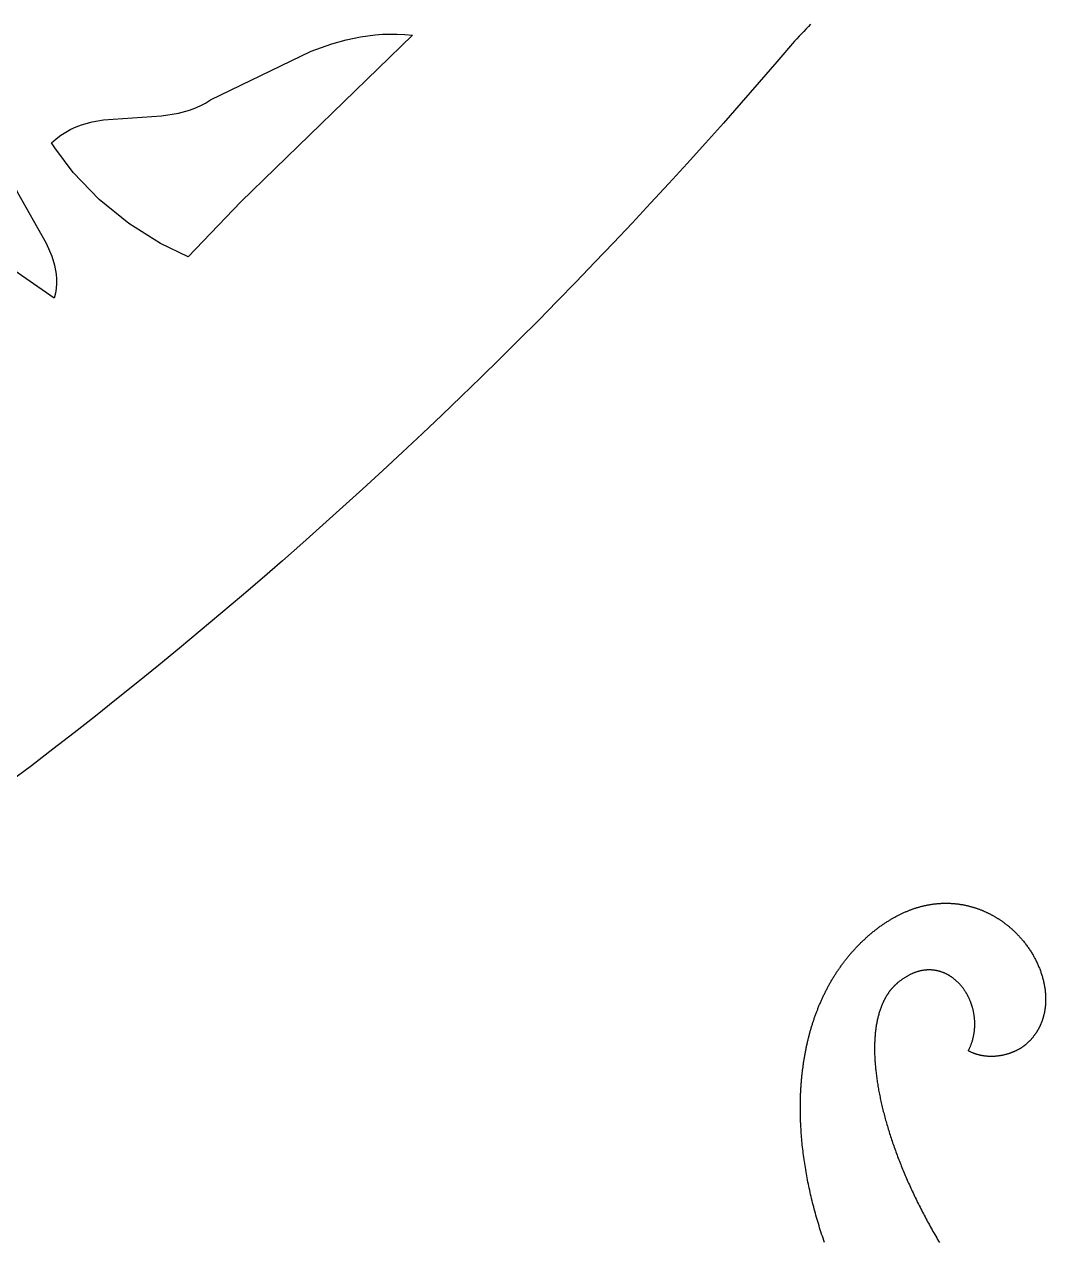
# Model space of a CAD drawing. Extents: x -388 to -35, y 578 to 1063.
# Drawn here: x -160.4 to -105.8, y 682 to 747.1 of the extents above; entities that cross this region are included whole.
import ezdxf

# ---------------------------------------------------------------- set-up
doc = ezdxf.new("R2010")
doc.units = 0
doc.layers.add('color#3f3f3fff', color=1, linetype='CONTINUOUS')
doc.layers.add('color#7d7d7dff', color=1, linetype='CONTINUOUS')

msp = doc.modelspace()

# ---------------------------------------------------------------- linework, layer by layer
at = {"layer": 'color#3f3f3fff'}
msp.add_lwpolyline([(-118.379, 747.13), (-118.502, 746.998), (-118.626, 746.866), (-118.75, 746.735), (-118.875, 746.604), (-119, 746.474), (-119.125, 746.344), (-119.251, 746.215, -0.088832), (-190.221, 687.594)], format="xyb", dxfattribs=at)
for points in [[(-150.477, 743.071), (-145.1, 745.671), (-143.982, 746.067), (-143.225, 746.279), (-142.457, 746.443), (-141.677, 746.55), (-141.283, 746.581), (-140.885, 746.595), (-140.484, 746.592), (-140.079, 746.571), (-139.671, 746.531), (-148.853, 737.616), (-151.677, 734.678), (-153.152, 735.387), (-154.852, 736.463), (-156.427, 737.745), (-157.822, 739.196), (-158.81, 740.505), (-158.986, 740.776), (-158.737, 740.995), (-158.48, 741.188), (-158.215, 741.356), (-157.944, 741.502), (-157.666, 741.627), (-157.383, 741.733), (-156.8, 741.894), (-156.2, 742.001), (-153.097, 742.226), (-152.184, 742.369), (-151.594, 742.529), (-151.306, 742.634), (-151.024, 742.758), (-150.747, 742.903), (-150.477, 743.071)], [(-168.738, 736.884), (-161.264, 739.347), (-161.123, 738.861), (-160.824, 738.153), (-159.263, 735.417), (-158.96, 734.719), (-158.814, 734.242), (-158.727, 733.754), (-158.708, 733.505), (-158.707, 733.251), (-158.726, 732.994), (-158.767, 732.733), (-158.829, 732.467), (-162.533, 735.018), (-162.525, 731.577), (-165.255, 734.96), (-166.115, 735.71), (-166.581, 736.035), (-167.073, 736.32), (-167.595, 736.56), (-168.149, 736.75), (-168.439, 736.824), (-168.738, 736.884)]]:
    msp.add_lwpolyline(points, close=True, dxfattribs=at)
at = {"layer": 'color#7d7d7dff'}
msp.add_lwpolyline([(-117.639, 681.971), (-117.677, 682.082), (-117.715, 682.194), (-117.753, 682.306), (-117.79, 682.418), (-117.826, 682.529), (-117.862, 682.641), (-117.897, 682.753), (-117.931, 682.864), (-117.965, 682.976), (-117.999, 683.088), (-118.032, 683.199), (-118.064, 683.311), (-118.096, 683.423), (-118.127, 683.534), (-118.157, 683.646), (-118.187, 683.757), (-118.216, 683.869), (-118.245, 683.98), (-118.273, 684.092), (-118.301, 684.203), (-118.328, 684.314), (-118.355, 684.425), (-118.38, 684.536), (-118.406, 684.647), (-118.43, 684.758), (-118.454, 684.869), (-118.478, 684.98), (-118.501, 685.091), (-118.523, 685.202), (-118.545, 685.312), (-118.566, 685.423), (-118.587, 685.533), (-118.607, 685.643), (-118.626, 685.753), (-118.645, 685.863), (-118.663, 685.973), (-118.681, 686.083), (-118.698, 686.193), (-118.714, 686.303), (-118.73, 686.412), (-118.745, 686.521), (-118.76, 686.631), (-118.774, 686.74), (-118.787, 686.849), (-118.8, 686.957), (-118.812, 687.066), (-118.824, 687.175), (-118.835, 687.283), (-118.845, 687.391), (-118.855, 687.499), (-118.864, 687.607), (-118.873, 687.715), (-118.881, 687.822), (-118.888, 687.929), (-118.895, 688.037), (-118.901, 688.144), (-118.907, 688.25), (-118.912, 688.357), (-118.914, 688.41), (-118.916, 688.463), (-118.918, 688.516), (-118.92, 688.57), (-118.922, 688.623), (-118.923, 688.676), (-118.925, 688.728), (-118.926, 688.781), (-118.927, 688.834), (-118.928, 688.887), (-118.928, 688.94), (-118.929, 688.992), (-118.929, 689.045), (-118.93, 689.097), (-118.93, 689.15), (-118.93, 689.202), (-118.93, 689.255), (-118.929, 689.307), (-118.929, 689.359), (-118.928, 689.412), (-118.927, 689.464), (-118.926, 689.516), (-118.925, 689.568), (-118.924, 689.62), (-118.922, 689.672), (-118.921, 689.724), (-118.919, 689.775), (-118.917, 689.827), (-118.915, 689.879), (-118.913, 689.93), (-118.911, 689.982), (-118.908, 690.034), (-118.905, 690.085), (-118.903, 690.136), (-118.9, 690.188), (-118.897, 690.239), (-118.893, 690.29), (-118.89, 690.341), (-118.886, 690.392), (-118.883, 690.443), (-118.879, 690.494), (-118.875, 690.545), (-118.87, 690.596), (-118.866, 690.646), (-118.861, 690.697), (-118.857, 690.748), (-118.852, 690.798), (-118.847, 690.849), (-118.842, 690.899), (-118.836, 690.949), (-118.831, 690.999), (-118.825, 691.05), (-118.82, 691.1), (-118.814, 691.15), (-118.808, 691.2), (-118.801, 691.25), (-118.795, 691.299), (-118.788, 691.349), (-118.782, 691.399), (-118.775, 691.448), (-118.768, 691.498), (-118.761, 691.547), (-118.753, 691.596), (-118.746, 691.646), (-118.738, 691.695), (-118.73, 691.744), (-118.722, 691.793), (-118.714, 691.842), (-118.706, 691.891), (-118.697, 691.94), (-118.689, 691.988), (-118.68, 692.037), (-118.671, 692.085), (-118.662, 692.134), (-118.653, 692.182), (-118.643, 692.231), (-118.634, 692.279), (-118.624, 692.327), (-118.614, 692.375), (-118.604, 692.423), (-118.594, 692.471), (-118.583, 692.519), (-118.573, 692.566), (-118.562, 692.614), (-118.551, 692.662), (-118.54, 692.709), (-118.529, 692.756), (-118.518, 692.804), (-118.506, 692.851), (-118.495, 692.898), (-118.483, 692.945), (-118.471, 692.992), (-118.459, 693.039), (-118.447, 693.085), (-118.434, 693.132), (-118.422, 693.179), (-118.409, 693.225), (-118.396, 693.271), (-118.383, 693.318), (-118.37, 693.364), (-118.356, 693.41), (-118.343, 693.456), (-118.329, 693.502), (-118.315, 693.548), (-118.301, 693.593), (-118.287, 693.639), (-118.272, 693.685), (-118.258, 693.73), (-118.243, 693.775), (-118.228, 693.821), (-118.213, 693.866), (-118.198, 693.911), (-118.183, 693.956), (-118.167, 694.001), (-118.152, 694.045), (-118.136, 694.09), (-118.12, 694.134), (-118.104, 694.179), (-118.087, 694.223), (-118.071, 694.267), (-118.054, 694.312), (-118.037, 694.356), (-118.02, 694.4), (-118.003, 694.443), (-117.986, 694.487), (-117.969, 694.531), (-117.951, 694.574), (-117.933, 694.618), (-117.915, 694.661), (-117.897, 694.704), (-117.879, 694.747), (-117.86, 694.79), (-117.842, 694.833), (-117.823, 694.876), (-117.804, 694.918), (-117.785, 694.961), (-117.766, 695.003), (-117.746, 695.046), (-117.727, 695.088), (-117.707, 695.13), (-117.687, 695.172), (-117.667, 695.214), (-117.647, 695.256), (-117.626, 695.297), (-117.606, 695.339), (-117.585, 695.38), (-117.564, 695.421), (-117.543, 695.463), (-117.522, 695.504), (-117.501, 695.545), (-117.479, 695.586), (-117.457, 695.626), (-117.435, 695.667), (-117.413, 695.707), (-117.391, 695.748), (-117.369, 695.788), (-117.346, 695.828), (-117.324, 695.868), (-117.301, 695.908), (-117.278, 695.948), (-117.254, 695.988), (-117.231, 696.027), (-117.208, 696.066), (-117.184, 696.106), (-117.16, 696.145), (-117.136, 696.184), (-117.112, 696.223), (-117.087, 696.262), (-117.063, 696.3), (-117.038, 696.339), (-117.013, 696.377), (-116.988, 696.416), (-116.963, 696.454), (-116.938, 696.492), (-116.912, 696.53), (-116.886, 696.568), (-116.86, 696.605), (-116.834, 696.643), (-116.808, 696.68), (-116.782, 696.717), (-116.755, 696.755), (-116.729, 696.792), (-116.702, 696.829), (-116.675, 696.865), (-116.647, 696.902), (-116.62, 696.938), (-116.592, 696.975), (-116.565, 697.011), (-116.537, 697.047), (-116.509, 697.083), (-116.481, 697.119), (-116.452, 697.155), (-116.424, 697.19), (-116.395, 697.226), (-116.366, 697.261), (-116.337, 697.296), (-116.308, 697.331), (-116.278, 697.366), (-116.249, 697.401), (-116.219, 697.435), (-116.189, 697.47), (-116.159, 697.504), (-116.129, 697.538), (-116.098, 697.572), (-116.068, 697.606), (-116.037, 697.64), (-116.006, 697.674), (-115.975, 697.707), (-115.943, 697.74), (-115.912, 697.774), (-115.88, 697.807), (-115.849, 697.84), (-115.817, 697.872), (-115.785, 697.905), (-115.752, 697.937), (-115.72, 697.97), (-115.687, 698.002), (-115.654, 698.034), (-115.621, 698.066), (-115.588, 698.098), (-115.555, 698.129), (-115.521, 698.161), (-115.488, 698.192), (-115.454, 698.223), (-115.42, 698.254), (-115.386, 698.285), (-115.351, 698.316), (-115.317, 698.346), (-115.282, 698.377), (-115.247, 698.407), (-115.212, 698.437), (-115.177, 698.467), (-115.14, 698.498), (-115.102, 698.53), (-115.065, 698.56), (-115.027, 698.591), (-114.99, 698.621), (-114.952, 698.651), (-114.915, 698.68), (-114.878, 698.709), (-114.84, 698.738), (-114.803, 698.767), (-114.765, 698.795), (-114.728, 698.823), (-114.69, 698.85), (-114.653, 698.877), (-114.616, 698.904), (-114.578, 698.931), (-114.541, 698.957), (-114.503, 698.983), (-114.466, 699.008), (-114.429, 699.034), (-114.391, 699.059), (-114.354, 699.083), (-114.317, 699.107), (-114.279, 699.131), (-114.242, 699.155), (-114.205, 699.178), (-114.167, 699.201), (-114.13, 699.224), (-114.093, 699.246), (-114.056, 699.268), (-114.018, 699.29), (-113.981, 699.312), (-113.944, 699.333), (-113.907, 699.354), (-113.87, 699.374), (-113.832, 699.394), (-113.795, 699.414), (-113.758, 699.434), (-113.721, 699.453), (-113.684, 699.472), (-113.647, 699.491), (-113.61, 699.509), (-113.573, 699.528), (-113.536, 699.545), (-113.499, 699.563), (-113.462, 699.58), (-113.425, 699.597), (-113.388, 699.614), (-113.351, 699.63), (-113.314, 699.646), (-113.277, 699.662), (-113.241, 699.677), (-113.204, 699.693), (-113.167, 699.707), (-113.13, 699.722), (-113.094, 699.736), (-113.057, 699.75), (-113.02, 699.764), (-112.984, 699.778), (-112.947, 699.791), (-112.91, 699.804), (-112.874, 699.816), (-112.837, 699.829), (-112.801, 699.841), (-112.765, 699.853), (-112.728, 699.864), (-112.692, 699.875), (-112.655, 699.886), (-112.619, 699.897), (-112.583, 699.907), (-112.547, 699.918), (-112.51, 699.928), (-112.474, 699.937), (-112.438, 699.946), (-112.402, 699.956), (-112.366, 699.964), (-112.33, 699.973), (-112.294, 699.981), (-112.258, 699.989), (-112.222, 699.997), (-112.187, 700.004), (-112.151, 700.012), (-112.115, 700.019), (-112.079, 700.025), (-112.044, 700.032), (-112.008, 700.038), (-111.972, 700.044), (-111.937, 700.05), (-111.901, 700.055), (-111.866, 700.06), (-111.831, 700.065), (-111.795, 700.07), (-111.76, 700.074), (-111.725, 700.078), (-111.69, 700.082), (-111.654, 700.086), (-111.619, 700.089), (-111.584, 700.093), (-111.549, 700.095), (-111.514, 700.098), (-111.48, 700.101), (-111.445, 700.103), (-111.41, 700.105), (-111.375, 700.106), (-111.341, 700.108), (-111.306, 700.109), (-111.271, 700.11), (-111.237, 700.111), (-111.203, 700.112), (-111.168, 700.112), (-111.134, 700.112), (-111.1, 700.112), (-111.065, 700.111), (-111.031, 700.111), (-110.997, 700.11), (-110.963, 700.109), (-110.929, 700.108), (-110.895, 700.106), (-110.861, 700.104), (-110.828, 700.102), (-110.794, 700.1), (-110.76, 700.098), (-110.727, 700.095), (-110.693, 700.092), (-110.66, 700.089), (-110.626, 700.086), (-110.593, 700.082), (-110.56, 700.079), (-110.527, 700.075), (-110.494, 700.07), (-110.461, 700.066), (-110.428, 700.061), (-110.395, 700.057), (-110.362, 700.052), (-110.329, 700.046), (-110.296, 700.041), (-110.264, 700.035), (-110.231, 700.029), (-110.199, 700.023), (-110.166, 700.017), (-110.134, 700.011), (-110.102, 700.004), (-110.07, 699.997), (-110.038, 699.99), (-110.006, 699.983), (-109.974, 699.975), (-109.942, 699.968), (-109.91, 699.96), (-109.878, 699.952), (-109.847, 699.944), (-109.815, 699.935), (-109.784, 699.926), (-109.753, 699.918), (-109.721, 699.909), (-109.69, 699.899), (-109.659, 699.89), (-109.628, 699.88), (-109.597, 699.871), (-109.566, 699.861), (-109.535, 699.85), (-109.505, 699.84), (-109.474, 699.83), (-109.443, 699.819), (-109.413, 699.808), (-109.383, 699.797), (-109.352, 699.786), (-109.322, 699.774), (-109.292, 699.763), (-109.262, 699.751), (-109.232, 699.739), (-109.203, 699.727), (-109.173, 699.714), (-109.143, 699.702), (-109.114, 699.689), (-109.084, 699.676), (-109.055, 699.663), (-109.026, 699.65), (-108.997, 699.637), (-108.968, 699.623), (-108.939, 699.61), (-108.91, 699.596), (-108.881, 699.582), (-108.852, 699.568), (-108.824, 699.553), (-108.795, 699.539), (-108.767, 699.524), (-108.739, 699.51), (-108.711, 699.495), (-108.682, 699.479), (-108.655, 699.464), (-108.627, 699.449), (-108.599, 699.433), (-108.571, 699.417), (-108.544, 699.401), (-108.516, 699.385), (-108.489, 699.369), (-108.462, 699.353), (-108.435, 699.336), (-108.408, 699.32), (-108.381, 699.303), (-108.354, 699.286), (-108.327, 699.269), (-108.301, 699.252), (-108.274, 699.234), (-108.248, 699.217), (-108.222, 699.199), (-108.196, 699.181), (-108.169, 699.163), (-108.144, 699.145), (-108.118, 699.127), (-108.092, 699.109), (-108.067, 699.09), (-108.041, 699.072), (-108.016, 699.053), (-107.991, 699.034), (-107.965, 699.015), (-107.94, 698.996), (-107.916, 698.977), (-107.891, 698.957), (-107.866, 698.938), (-107.842, 698.918), (-107.817, 698.898), (-107.793, 698.878), (-107.769, 698.858), (-107.745, 698.838), (-107.721, 698.818), (-107.697, 698.797), (-107.674, 698.777), (-107.65, 698.756), (-107.627, 698.736), (-107.603, 698.715), (-107.58, 698.694), (-107.557, 698.673), (-107.534, 698.651), (-107.511, 698.63), (-107.489, 698.609), (-107.466, 698.587), (-107.444, 698.565), (-107.422, 698.544), (-107.399, 698.522), (-107.377, 698.5), (-107.356, 698.478), (-107.334, 698.455), (-107.312, 698.433), (-107.291, 698.411), (-107.269, 698.388), (-107.248, 698.366), (-107.227, 698.343), (-107.206, 698.32), (-107.185, 698.297), (-107.165, 698.274), (-107.144, 698.251), (-107.124, 698.228), (-107.104, 698.205), (-107.083, 698.181), (-107.063, 698.158), (-107.029, 698.117), (-106.995, 698.075), (-106.962, 698.034), (-106.928, 697.992), (-106.896, 697.95), (-106.864, 697.907), (-106.832, 697.865), (-106.8, 697.822), (-106.77, 697.779), (-106.739, 697.736), (-106.709, 697.692), (-106.68, 697.648), (-106.65, 697.605), (-106.622, 697.56), (-106.594, 697.516), (-106.566, 697.471), (-106.539, 697.427), (-106.512, 697.382), (-106.486, 697.337), (-106.46, 697.291), (-106.434, 697.246), (-106.409, 697.2), (-106.385, 697.155), (-106.361, 697.109), (-106.337, 697.063), (-106.314, 697.016), (-106.292, 696.97), (-106.27, 696.923), (-106.248, 696.877), (-106.227, 696.83), (-106.207, 696.783), (-106.187, 696.736), (-106.167, 696.689), (-106.148, 696.642), (-106.129, 696.595), (-106.111, 696.548), (-106.094, 696.5), (-106.077, 696.453), (-106.06, 696.405), (-106.044, 696.357), (-106.028, 696.31), (-106.013, 696.262), (-105.999, 696.214), (-105.985, 696.166), (-105.971, 696.118), (-105.959, 696.07), (-105.946, 696.022), (-105.934, 695.974), (-105.923, 695.926), (-105.912, 695.878), (-105.902, 695.83), (-105.892, 695.782), (-105.883, 695.734), (-105.874, 695.686), (-105.866, 695.638), (-105.858, 695.591), (-105.851, 695.543), (-105.845, 695.495), (-105.839, 695.447), (-105.834, 695.399), (-105.829, 695.351), (-105.825, 695.303), (-105.821, 695.256), (-105.818, 695.208), (-105.815, 695.161), (-105.813, 695.113), (-105.812, 695.066), (-105.811, 695.019), (-105.811, 694.971), (-105.811, 694.924), (-105.812, 694.877), (-105.813, 694.83), (-105.815, 694.784), (-105.818, 694.737), (-105.821, 694.69), (-105.825, 694.644), (-105.827, 694.621), (-105.829, 694.598), (-105.832, 694.575), (-105.834, 694.552), (-105.837, 694.528), (-105.84, 694.506), (-105.843, 694.483), (-105.846, 694.46), (-105.849, 694.437), (-105.853, 694.414), (-105.857, 694.391), (-105.86, 694.368), (-105.864, 694.346), (-105.868, 694.323), (-105.872, 694.301), (-105.877, 694.278), (-105.881, 694.255), (-105.886, 694.233), (-105.891, 694.211), (-105.896, 694.188), (-105.901, 694.166), (-105.906, 694.143), (-105.912, 694.121), (-105.917, 694.099), (-105.923, 694.077), (-105.929, 694.055), (-105.935, 694.033), (-105.941, 694.011), (-105.948, 693.989), (-105.954, 693.967), (-105.961, 693.945), (-105.968, 693.923), (-105.975, 693.902), (-105.982, 693.88), (-105.989, 693.858), (-105.997, 693.837), (-106.004, 693.815), (-106.012, 693.794), (-106.02, 693.773), (-106.028, 693.751), (-106.036, 693.73), (-106.045, 693.709), (-106.053, 693.688), (-106.062, 693.667), (-106.071, 693.646), (-106.08, 693.625), (-106.089, 693.604), (-106.099, 693.583), (-106.108, 693.562), (-106.118, 693.542), (-106.128, 693.521), (-106.138, 693.5), (-106.148, 693.48), (-106.158, 693.46), (-106.169, 693.439), (-106.18, 693.419), (-106.19, 693.399), (-106.201, 693.379), (-106.213, 693.359), (-106.224, 693.339), (-106.235, 693.319), (-106.247, 693.299), (-106.259, 693.279), (-106.271, 693.26), (-106.283, 693.24), (-106.295, 693.221), (-106.308, 693.201), (-106.321, 693.182), (-106.333, 693.162), (-106.346, 693.143), (-106.36, 693.124), (-106.373, 693.105), (-106.386, 693.086), (-106.4, 693.067), (-106.414, 693.049), (-106.428, 693.03), (-106.442, 693.011), (-106.456, 692.993), (-106.471, 692.974), (-106.485, 692.956), (-106.5, 692.938), (-106.515, 692.92), (-106.53, 692.901), (-106.546, 692.883), (-106.561, 692.866), (-106.577, 692.848), (-106.593, 692.83), (-106.609, 692.812), (-106.625, 692.795), (-106.642, 692.777), (-106.658, 692.76), (-106.675, 692.743), (-106.692, 692.726), (-106.709, 692.709), (-106.726, 692.692), (-106.743, 692.675), (-106.761, 692.658), (-106.779, 692.641), (-106.797, 692.625), (-106.815, 692.608), (-106.833, 692.592), (-106.852, 692.576), (-106.87, 692.56), (-106.889, 692.544), (-106.903, 692.532), (-106.917, 692.52), (-106.932, 692.508), (-106.947, 692.497), (-106.962, 692.485), (-106.977, 692.474), (-106.993, 692.462), (-107.008, 692.451), (-107.025, 692.439), (-107.041, 692.428), (-107.057, 692.416), (-107.074, 692.405), (-107.091, 692.394), (-107.108, 692.383), (-107.126, 692.371), (-107.144, 692.36), (-107.162, 692.349), (-107.18, 692.338), (-107.198, 692.328), (-107.217, 692.317), (-107.236, 692.306), (-107.255, 692.296), (-107.274, 692.285), (-107.293, 692.275), (-107.313, 692.264), (-107.333, 692.254), (-107.353, 692.244), (-107.373, 692.234), (-107.394, 692.224), (-107.414, 692.214), (-107.435, 692.204), (-107.456, 692.195), (-107.477, 692.185), (-107.499, 692.176), (-107.52, 692.166), (-107.542, 692.157), (-107.564, 692.148), (-107.586, 692.139), (-107.608, 692.13), (-107.63, 692.122), (-107.653, 692.113), (-107.676, 692.105), (-107.699, 692.097), (-107.722, 692.089), (-107.745, 692.081), (-107.768, 692.073), (-107.792, 692.065), (-107.815, 692.058), (-107.839, 692.05), (-107.863, 692.043), (-107.887, 692.036), (-107.911, 692.029), (-107.936, 692.023), (-107.96, 692.016), (-107.985, 692.01), (-108.009, 692.004), (-108.034, 691.998), (-108.059, 691.992), (-108.084, 691.987), (-108.109, 691.981), (-108.135, 691.976), (-108.16, 691.971), (-108.186, 691.966), (-108.211, 691.962), (-108.237, 691.957), (-108.263, 691.953), (-108.289, 691.949), (-108.315, 691.945), (-108.341, 691.942), (-108.367, 691.938), (-108.393, 691.935), (-108.419, 691.932), (-108.446, 691.93), (-108.472, 691.927), (-108.499, 691.925), (-108.525, 691.923), (-108.552, 691.921), (-108.579, 691.92), (-108.606, 691.919), (-108.633, 691.918), (-108.66, 691.917), (-108.687, 691.917), (-108.714, 691.916), (-108.741, 691.916), (-108.768, 691.917), (-108.795, 691.917), (-108.822, 691.918), (-108.85, 691.919), (-108.877, 691.921), (-108.904, 691.922), (-108.932, 691.924), (-108.959, 691.926), (-108.987, 691.929), (-109.014, 691.932), (-109.042, 691.935), (-109.069, 691.938), (-109.097, 691.942), (-109.124, 691.946), (-109.152, 691.95), (-109.18, 691.954), (-109.207, 691.959), (-109.235, 691.964), (-109.262, 691.97), (-109.29, 691.976), (-109.318, 691.982), (-109.345, 691.988), (-109.373, 691.995), (-109.4, 692.002), (-109.428, 692.01), (-109.455, 692.017), (-109.483, 692.025), (-109.51, 692.034), (-109.538, 692.043), (-109.565, 692.052), (-109.593, 692.061), (-109.62, 692.071), (-109.647, 692.081), (-109.675, 692.092), (-109.702, 692.103), (-109.729, 692.114), (-109.756, 692.125), (-109.784, 692.137), (-109.811, 692.15), (-109.838, 692.162), (-109.865, 692.176), (-109.892, 692.189), (-109.918, 692.203), (-109.945, 692.217), (-109.93, 692.246), (-109.916, 692.276), (-109.902, 692.305), (-109.888, 692.335), (-109.875, 692.364), (-109.862, 692.394), (-109.849, 692.423), (-109.836, 692.453), (-109.824, 692.483), (-109.813, 692.513), (-109.801, 692.543), (-109.79, 692.572), (-109.779, 692.602), (-109.769, 692.632), (-109.759, 692.663), (-109.749, 692.693), (-109.74, 692.723), (-109.73, 692.753), (-109.722, 692.783), (-109.713, 692.813), (-109.705, 692.844), (-109.697, 692.874), (-109.69, 692.904), (-109.682, 692.935), (-109.676, 692.965), (-109.669, 692.995), (-109.663, 693.026), (-109.657, 693.056), (-109.651, 693.087), (-109.646, 693.117), (-109.641, 693.147), (-109.636, 693.178), (-109.632, 693.208), (-109.627, 693.239), (-109.624, 693.269), (-109.62, 693.3), (-109.617, 693.33), (-109.614, 693.36), (-109.611, 693.391), (-109.609, 693.421), (-109.607, 693.452), (-109.605, 693.482), (-109.604, 693.512), (-109.603, 693.543), (-109.602, 693.573), (-109.601, 693.603), (-109.601, 693.633), (-109.601, 693.664), (-109.601, 693.694), (-109.602, 693.724), (-109.603, 693.754), (-109.604, 693.784), (-109.605, 693.814), (-109.607, 693.844), (-109.609, 693.874), (-109.611, 693.904), (-109.613, 693.934), (-109.616, 693.963), (-109.619, 693.993), (-109.622, 694.023), (-109.626, 694.052), (-109.63, 694.082), (-109.634, 694.111), (-109.638, 694.141), (-109.643, 694.17), (-109.648, 694.199), (-109.653, 694.228), (-109.658, 694.257), (-109.664, 694.286), (-109.67, 694.315), (-109.676, 694.344), (-109.682, 694.373), (-109.689, 694.402), (-109.696, 694.43), (-109.703, 694.459), (-109.71, 694.487), (-109.718, 694.515), (-109.726, 694.544), (-109.734, 694.572), (-109.742, 694.6), (-109.751, 694.628), (-109.76, 694.655), (-109.769, 694.683), (-109.778, 694.711), (-109.788, 694.738), (-109.798, 694.765), (-109.808, 694.793), (-109.818, 694.82), (-109.828, 694.847), (-109.839, 694.874), (-109.85, 694.9), (-109.861, 694.927), (-109.873, 694.953), (-109.884, 694.98), (-109.896, 695.006), (-109.908, 695.032), (-109.92, 695.058), (-109.933, 695.083), (-109.946, 695.109), (-109.958, 695.134), (-109.972, 695.16), (-109.985, 695.185), (-109.998, 695.21), (-110.012, 695.235), (-110.026, 695.259), (-110.04, 695.284), (-110.055, 695.308), (-110.069, 695.332), (-110.084, 695.356), (-110.099, 695.38), (-110.114, 695.404), (-110.13, 695.428), (-110.145, 695.451), (-110.161, 695.474), (-110.177, 695.497), (-110.193, 695.52), (-110.21, 695.542), (-110.226, 695.565), (-110.243, 695.587), (-110.26, 695.609), (-110.277, 695.631), (-110.294, 695.652), (-110.312, 695.674), (-110.329, 695.695), (-110.347, 695.716), (-110.365, 695.737), (-110.384, 695.757), (-110.402, 695.778), (-110.421, 695.798), (-110.439, 695.818), (-110.458, 695.838), (-110.477, 695.857), (-110.497, 695.876), (-110.516, 695.895), (-110.536, 695.914), (-110.555, 695.933), (-110.575, 695.951), (-110.595, 695.969), (-110.616, 695.987), (-110.636, 696.005), (-110.657, 696.022), (-110.677, 696.04), (-110.698, 696.057), (-110.719, 696.073), (-110.741, 696.09), (-110.762, 696.106), (-110.783, 696.122), (-110.805, 696.138), (-110.827, 696.153), (-110.849, 696.168), (-110.871, 696.183), (-110.893, 696.198), (-110.916, 696.212), (-110.938, 696.226), (-110.961, 696.24), (-110.984, 696.253), (-111.007, 696.267), (-111.03, 696.28), (-111.053, 696.292), (-111.076, 696.305), (-111.1, 696.317), (-111.123, 696.329), (-111.147, 696.34), (-111.171, 696.352), (-111.195, 696.363), (-111.219, 696.373), (-111.243, 696.384), (-111.268, 696.394), (-111.292, 696.404), (-111.317, 696.413), (-111.342, 696.422), (-111.367, 696.431), (-111.392, 696.44), (-111.417, 696.448), (-111.442, 696.456), (-111.467, 696.463), (-111.493, 696.471), (-111.518, 696.478), (-111.544, 696.484), (-111.57, 696.491), (-111.596, 696.497), (-111.622, 696.502), (-111.648, 696.507), (-111.674, 696.512), (-111.7, 696.517), (-111.727, 696.521), (-111.753, 696.525), (-111.78, 696.529), (-111.806, 696.532), (-111.833, 696.535), (-111.86, 696.538), (-111.887, 696.54), (-111.914, 696.542), (-111.941, 696.543), (-111.969, 696.544), (-111.996, 696.545), (-112.023, 696.545), (-112.051, 696.545), (-112.078, 696.545), (-112.106, 696.544), (-112.134, 696.543), (-112.162, 696.542), (-112.189, 696.54), (-112.217, 696.537), (-112.245, 696.535), (-112.274, 696.532), (-112.302, 696.528), (-112.33, 696.525), (-112.358, 696.52), (-112.387, 696.516), (-112.415, 696.511), (-112.444, 696.505), (-112.472, 696.5), (-112.501, 696.493), (-112.53, 696.487), (-112.559, 696.48), (-112.587, 696.472), (-112.616, 696.465), (-112.645, 696.456), (-112.674, 696.448), (-112.703, 696.438), (-112.732, 696.429), (-112.762, 696.419), (-112.791, 696.409), (-112.82, 696.398), (-112.849, 696.387), (-112.879, 696.375), (-112.908, 696.363), (-112.938, 696.35), (-112.967, 696.337), (-112.997, 696.324), (-113.026, 696.31), (-113.056, 696.296), (-113.085, 696.281), (-113.115, 696.266), (-113.145, 696.25), (-113.174, 696.234), (-113.204, 696.217), (-113.234, 696.2), (-113.264, 696.183), (-113.294, 696.165), (-113.324, 696.147), (-113.353, 696.128), (-113.383, 696.108), (-113.413, 696.088), (-113.443, 696.068), (-113.473, 696.047), (-113.503, 696.026), (-113.533, 696.004), (-113.563, 695.982), (-113.593, 695.959), (-113.623, 695.936), (-113.654, 695.912), (-113.684, 695.888), (-113.714, 695.863), (-113.744, 695.838), (-113.76, 695.824), (-113.777, 695.809), (-113.794, 695.795), (-113.81, 695.78), (-113.826, 695.765), (-113.842, 695.75), (-113.858, 695.735), (-113.874, 695.72), (-113.89, 695.704), (-113.906, 695.689), (-113.921, 695.673), (-113.937, 695.657), (-113.952, 695.641), (-113.967, 695.625), (-113.982, 695.609), (-113.997, 695.592), (-114.012, 695.576), (-114.027, 695.559), (-114.041, 695.542), (-114.056, 695.525), (-114.07, 695.508), (-114.084, 695.491), (-114.098, 695.473), (-114.112, 695.456), (-114.126, 695.438), (-114.14, 695.42), (-114.154, 695.402), (-114.167, 695.384), (-114.181, 695.366), (-114.194, 695.348), (-114.207, 695.329), (-114.22, 695.31), (-114.233, 695.292), (-114.246, 695.273), (-114.259, 695.254), (-114.271, 695.235), (-114.284, 695.215), (-114.296, 695.196), (-114.308, 695.176), (-114.32, 695.156), (-114.332, 695.137), (-114.344, 695.117), (-114.356, 695.096), (-114.368, 695.076), (-114.379, 695.056), (-114.391, 695.035), (-114.402, 695.015), (-114.413, 694.994), (-114.424, 694.973), (-114.435, 694.952), (-114.446, 694.931), (-114.457, 694.91), (-114.467, 694.888), (-114.478, 694.867), (-114.488, 694.845), (-114.499, 694.823), (-114.509, 694.801), (-114.519, 694.779), (-114.529, 694.757), (-114.539, 694.735), (-114.548, 694.712), (-114.558, 694.69), (-114.567, 694.667), (-114.577, 694.644), (-114.586, 694.621), (-114.595, 694.598), (-114.604, 694.575), (-114.613, 694.552), (-114.63, 694.505), (-114.647, 694.458), (-114.664, 694.41), (-114.68, 694.361), (-114.696, 694.313), (-114.711, 694.263), (-114.726, 694.213), (-114.74, 694.163), (-114.754, 694.112), (-114.767, 694.061), (-114.78, 694.01), (-114.792, 693.958), (-114.805, 693.905), (-114.816, 693.852), (-114.827, 693.799), (-114.838, 693.745), (-114.848, 693.691), (-114.858, 693.636), (-114.867, 693.581), (-114.876, 693.525), (-114.885, 693.469), (-114.893, 693.413), (-114.9, 693.356), (-114.907, 693.298), (-114.914, 693.241), (-114.92, 693.183), (-114.926, 693.124), (-114.932, 693.065), (-114.936, 693.006), (-114.941, 692.946), (-114.945, 692.886), (-114.949, 692.825), (-114.952, 692.765), (-114.955, 692.703), (-114.957, 692.642), (-114.959, 692.579), (-114.96, 692.517), (-114.961, 692.454), (-114.962, 692.391), (-114.962, 692.327), (-114.962, 692.264), (-114.961, 692.199), (-114.96, 692.135), (-114.958, 692.07), (-114.956, 692.004), (-114.954, 691.939), (-114.951, 691.872), (-114.948, 691.806), (-114.944, 691.739), (-114.94, 691.672), (-114.935, 691.605), (-114.93, 691.537), (-114.925, 691.469), (-114.919, 691.401), (-114.913, 691.332), (-114.906, 691.263), (-114.899, 691.193), (-114.892, 691.124), (-114.884, 691.054), (-114.875, 690.983), (-114.866, 690.913), (-114.857, 690.842), (-114.848, 690.771), (-114.838, 690.699), (-114.827, 690.627), (-114.816, 690.555), (-114.805, 690.483), (-114.793, 690.41), (-114.781, 690.337), (-114.769, 690.264), (-114.756, 690.19), (-114.742, 690.117), (-114.729, 690.042), (-114.715, 689.968), (-114.7, 689.894), (-114.685, 689.819), (-114.67, 689.744), (-114.654, 689.668), (-114.638, 689.593), (-114.621, 689.517), (-114.604, 689.441), (-114.587, 689.364), (-114.569, 689.288), (-114.55, 689.211), (-114.532, 689.134), (-114.513, 689.056), (-114.493, 688.979), (-114.473, 688.901), (-114.453, 688.823), (-114.433, 688.745), (-114.412, 688.667), (-114.39, 688.588), (-114.368, 688.509), (-114.346, 688.43), (-114.323, 688.351), (-114.3, 688.271), (-114.277, 688.192), (-114.253, 688.112), (-114.229, 688.032), (-114.204, 687.952), (-114.179, 687.871), (-114.154, 687.791), (-114.128, 687.71), (-114.102, 687.629), (-114.075, 687.548), (-114.048, 687.467), (-114.021, 687.385), (-113.993, 687.303), (-113.965, 687.222), (-113.936, 687.14), (-113.907, 687.058), (-113.878, 686.975), (-113.848, 686.893), (-113.818, 686.81), (-113.788, 686.728), (-113.757, 686.645), (-113.726, 686.562), (-113.694, 686.479), (-113.662, 686.396), (-113.63, 686.312), (-113.597, 686.229), (-113.564, 686.145), (-113.53, 686.061), (-113.496, 685.977), (-113.462, 685.894), (-113.428, 685.809), (-113.392, 685.725), (-113.357, 685.641), (-113.321, 685.557), (-113.285, 685.472), (-113.249, 685.387), (-113.212, 685.303), (-113.174, 685.218), (-113.137, 685.133), (-113.099, 685.048), (-113.06, 684.963), (-113.021, 684.878), (-112.982, 684.793), (-112.943, 684.708), (-112.903, 684.622), (-112.863, 684.537), (-112.822, 684.452), (-112.781, 684.366), (-112.74, 684.281), (-112.698, 684.195), (-112.656, 684.109), (-112.613, 684.024), (-112.571, 683.938), (-112.527, 683.852), (-112.484, 683.766), (-112.44, 683.68), (-112.396, 683.594), (-112.351, 683.508), (-112.306, 683.422), (-112.261, 683.336), (-112.215, 683.25), (-112.169, 683.164), (-112.122, 683.078), (-112.076, 682.992), (-112.028, 682.906), (-111.981, 682.82), (-111.933, 682.734), (-111.885, 682.648), (-111.836, 682.562), (-111.787, 682.476), (-111.738, 682.39), (-111.688, 682.304), (-111.639, 682.218), (-111.588, 682.132), (-111.537, 682.046), (-111.486, 681.96)], dxfattribs=at)

doc.saveas('drawing.dxf')
